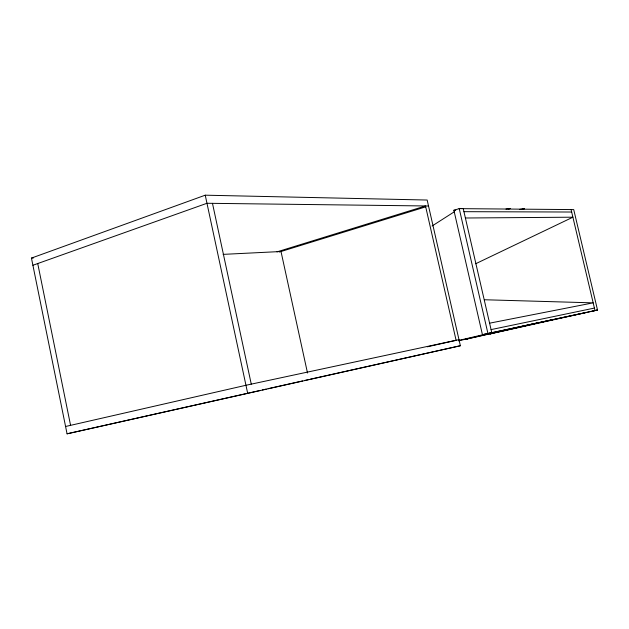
<?xml version="1.0" encoding="UTF-8"?>
<svg xmlns="http://www.w3.org/2000/svg" width="629" height="629" viewBox="0 0 629 629"><rect width="100%" height="100%" fill="white"/><g stroke="black" fill="none" stroke-linecap="round" stroke-linejoin="round"><path stroke-width="0.94" d="M432.099 226.008L454.303 211.792M475.626 263.763L572.893 217.194L465.397 218.004M31.45 258.087L205.235 195.187L427.162 200.038L460.373 345.738L67.059 433.813L31.45 258.087L33.408 258M32.905 265.265L206.972 203.277L428.522 205.998M276.98 251.875L425.503 205.958L456.096 340.289M279.48 251.985L425.707 206.862M485.132 334.141L482.443 334.722L453.879 210.251L459.241 208.639L573.719 209.599L597.511 310.018L592.817 311.08M505.96 209.056L510.237 208.529L508.366 209.08M519.397 209.457L524.468 208.663L522.581 209.205M458.596 340.47L491.776 332.655L463.203 208.482L459.201 208.451M491.461 333.606L489.936 333.968L597.511 310.018L482.443 334.722M65.573 426.486L245.963 385.27L458.989 339.668M427.358 346.807L456.127 340.32M458.455 340.816L538.739 322.661M552.262 319.768L465.389 339.377L467.795 338.858M67.059 433.813L260.445 390.397M262.356 389.964L266.185 389.107M268.103 388.675L302.565 380.938M304.483 380.514L308.304 379.657M310.223 379.232L460.373 345.738M487.577 333.653L585.253 312.723M491.068 329.604L594.405 308.076M489.59 323.18L593.171 302.856L484.456 299.75M223.13 254.375L281.006 251.514L307.51 373.013M463.943 211.674L571.667 212.028M453.879 210.251L455.75 210.267M571.085 209.575L594.995 310.561M459.241 208.639L487.931 333.472M212.476 203.348L251.27 384.138M205.235 195.187L247.732 393.557M37.732 263.543L70.574 425.346"/></g></svg>
